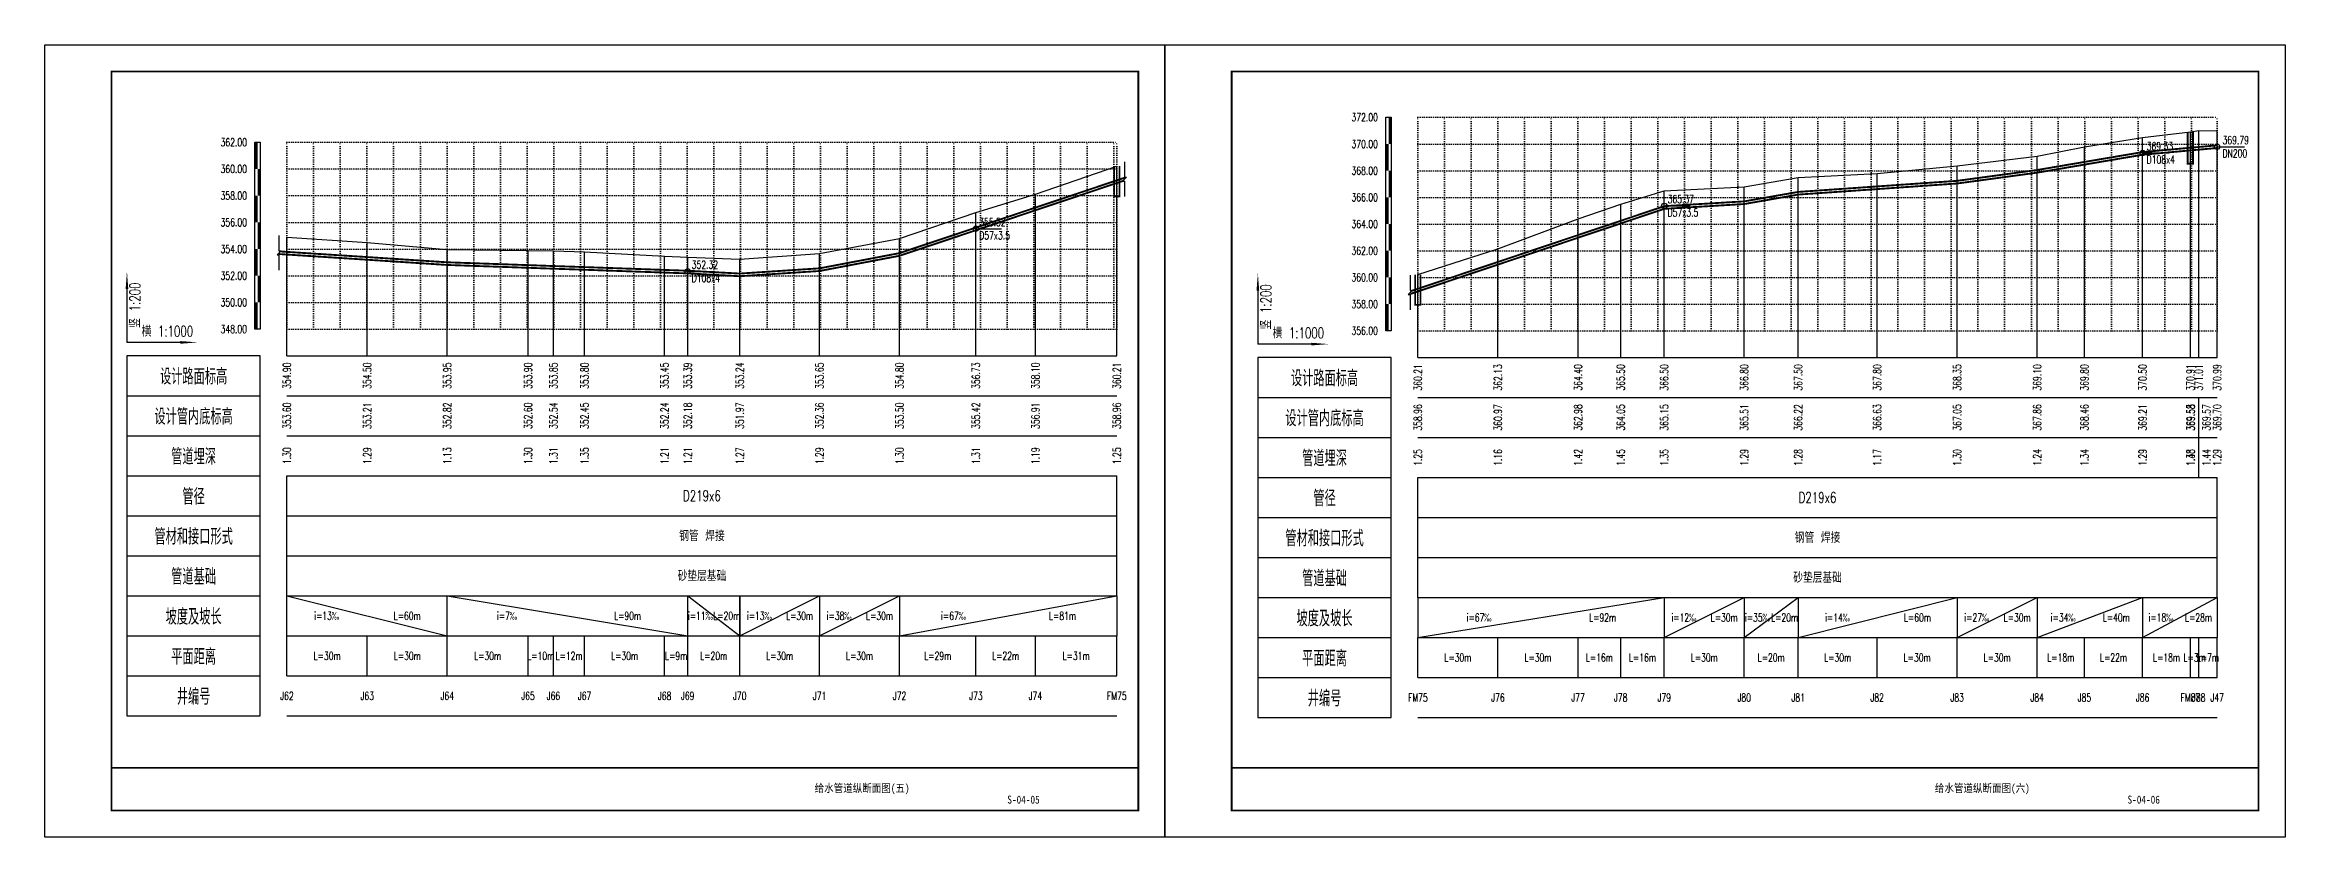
# Model space of a CAD drawing. Extents: x 566669 to 567929, y 3427063 to 3427212.
# Drawn here: x 567508.9 to 567928.9, y 3427063.1 to 3427211.6 of the extents above; entities that cross this region are included whole.
import ezdxf
from ezdxf.enums import TextEntityAlignment as Align

# ---------------------------------------------------------------- set-up
doc = ezdxf.new("R2010")
doc.units = 0
doc.header["$LTSCALE"] = 10
doc.linetypes.add('CENTER', pattern=[50.8, 31.75, -6.35, 6.35, -6.35])
doc.linetypes.add('DOT', pattern=[6.35, 0, -6.35])
doc.layers.get('0').update_dxf_attribs({"linetype": 'CONTINUOUS'})
for name, color, linetype in [('0-BZ', 7, 'CONTINUOUS'), ('0-TK', 7, 'CONTINUOUS'), ('DMZBWG', 8, 'DOT'), ('GPSCOMMON', 7, 'CONTINUOUS'), ('hy_dm_gs_subpipe', 7, 'CONTINUOUS'), ('hydm_common_pipe', 7, 'CONTINUOUS'), ('hydm_gs_natureline', 7, 'CONTINUOUS'), ('hydm_gs_pipe', 7, 'CONTINUOUS'), ('hydm_gs_well', 7, 'CONTINUOUS')]:
    doc.layers.add(name, color=color, linetype=linetype)
doc.styles.add('-宋体', font='', dxfattribs={"width": 0.75})
doc.styles.add('GPSHZ', font='txt.shx', dxfattribs={"width": 0.8, "bigfont": 'hztxt.shx'})
doc.styles.get('-宋体').set_extended_font_data('SimSun')

# ---------------------------------------------------------------- blocks, each defined once
blk = doc.blocks.new('dafgdahgsdfh')
at = {"layer": '0-TK'}
blk.add_lwpolyline([(43209.45, 121009.57), (43419.45, 121009.57), (43419.45, 120861.07), (43209.45, 120861.07)], close=True, dxfattribs=at)
blk = doc.blocks.new('hygx_gszdtablehead44')
at = {"layer": 'GPSCOMMON'}
for p, q in [((0, 135), (0, 0)), ((50, 135), (0, 135)), ((50, 0), (50, 135)), ((0, 120), (50, 120)), ((0, 105), (50, 105)), ((0, 90), (50, 90)), ((0, 75), (50, 75)), ((0, 60), (50, 60)), ((0, 45), (50, 45)), ((0, 30), (50, 30)), ((0, 15), (50, 15)), ((0, 0), (50, 0)), ((0, 0), (50, 0))]:
    blk.add_line(p, q, dxfattribs=at)
at = {"layer": 'GPSCOMMON', "style": 'GPSHZ', "width": 0.7}
for s, p in [('设计路面标高', (25, 127.5)), ('设计管内底标高', (25, 112.5)), ('管道埋深', (25, 97.5)), ('管径', (25, 82.5)), ('管材和接口形式', (25, 67.5)), ('管道基础', (25, 52.5)), ('坡度及坡长', (25, 37.5)), ('平面距离', (25, 22.5)), ('井编号', (25, 7.5))]:
    blk.add_text(s, height=6, dxfattribs=at).set_placement(p, align=Align.MIDDLE)
blk = doc.blocks.new('swyg')
at = {"linetype": 'Continuous'}
blk.add_circle((0, 0), 1, dxfattribs=at)
blk = doc.blocks.new('hygx_gszdtablehead45')
at = {"layer": 'GPSCOMMON'}
for p, q in [((0, 135), (0, 0)), ((50, 135), (0, 135)), ((50, 0), (50, 135)), ((0, 120), (50, 120)), ((0, 105), (50, 105)), ((0, 90), (50, 90)), ((0, 75), (50, 75)), ((0, 60), (50, 60)), ((0, 45), (50, 45)), ((0, 30), (50, 30)), ((0, 15), (50, 15)), ((0, 0), (50, 0)), ((0, 0), (50, 0))]:
    blk.add_line(p, q, dxfattribs=at)
at = {"layer": 'GPSCOMMON', "style": 'GPSHZ', "width": 0.7}
for s, p in [('设计路面标高', (25, 127.5)), ('设计管内底标高', (25, 112.5)), ('管道埋深', (25, 97.5)), ('管径', (25, 82.5)), ('管材和接口形式', (25, 67.5)), ('管道基础', (25, 52.5)), ('坡度及坡长', (25, 37.5)), ('平面距离', (25, 22.5)), ('井编号', (25, 7.5))]:
    blk.add_text(s, height=6, dxfattribs=at).set_placement(p, align=Align.MIDDLE)
blk = doc.blocks.new('SWYGXX')
at = {"color": 0}
blk.add_circle((0, 0), 1, dxfattribs=at)

msp = doc.modelspace()

# ---------------------------------------------------------------- linework, layer by layer
at = {"layer": '0-TK', "const_width": 0.35}
for points in [[(567713.85, 3427068.12), (567521.35, 3427068.12), (567521.35, 3427206.62), (567713.85, 3427206.62)], [(567521.35, 3427206.62), (567713.85, 3427206.62), (567713.85, 3427076.12), (567521.35, 3427076.12)], [(567713.85, 3427068.12), (567521.35, 3427068.12), (567521.35, 3427206.62), (567713.85, 3427206.62)], [(567521.35, 3427206.62), (567713.85, 3427206.62), (567713.85, 3427076.12), (567521.35, 3427076.12)], [(567923.85, 3427068.12), (567731.35, 3427068.12), (567731.35, 3427206.62), (567923.85, 3427206.62)], [(567731.35, 3427206.62), (567923.85, 3427206.62), (567923.85, 3427076.12), (567731.35, 3427076.12)]]:
    msp.add_lwpolyline(points, close=True, dxfattribs=at)
at = {"layer": 'DMZBWG', "ltscale": 0.005}
for p, q in [((567766.26, 3427198.03), (567916.1, 3427198.03)), ((567766.26, 3427158.03), (567766.26, 3427198.03)), ((567771.26, 3427158.03), (567771.26, 3427198.03)), ((567776.26, 3427158.03), (567776.26, 3427198.03)), ((567781.26, 3427158.03), (567781.26, 3427198.03)), ((567786.26, 3427158.03), (567786.26, 3427198.03)), ((567791.26, 3427158.03), (567791.26, 3427198.03)), ((567796.26, 3427158.03), (567796.26, 3427198.03)), ((567801.26, 3427158.03), (567801.26, 3427198.03)), ((567806.26, 3427158.03), (567806.26, 3427198.03)), ((567811.26, 3427158.03), (567811.26, 3427198.03)), ((567816.26, 3427158.03), (567816.26, 3427198.03)), ((567821.26, 3427158.03), (567821.26, 3427198.03)), ((567826.26, 3427158.03), (567826.26, 3427198.03)), ((567831.26, 3427158.03), (567831.26, 3427198.03)), ((567836.26, 3427158.03), (567836.26, 3427198.03)), ((567841.26, 3427158.03), (567841.26, 3427198.03)), ((567846.26, 3427158.03), (567846.26, 3427198.03)), ((567851.26, 3427158.03), (567851.26, 3427198.03)), ((567856.26, 3427158.03), (567856.26, 3427198.03)), ((567861.26, 3427158.03), (567861.26, 3427198.03)), ((567866.26, 3427158.03), (567866.26, 3427198.03)), ((567871.26, 3427158.03), (567871.26, 3427198.03)), ((567876.26, 3427158.03), (567876.26, 3427198.03)), ((567881.26, 3427158.03), (567881.26, 3427198.03)), ((567886.26, 3427158.03), (567886.26, 3427198.03)), ((567891.26, 3427158.03), (567891.26, 3427198.03)), ((567896.26, 3427158.03), (567896.26, 3427198.03)), ((567901.26, 3427158.03), (567901.26, 3427198.03)), ((567906.26, 3427158.03), (567906.26, 3427198.03)), ((567911.26, 3427158.03), (567911.26, 3427198.03)), ((567916.1, 3427158.03), (567916.1, 3427198.03)), ((567554.25, 3427193.35), (567709.82, 3427193.35)), ((567554.25, 3427158.35), (567554.25, 3427193.35)), ((567559.25, 3427158.35), (567559.25, 3427193.35)), ((567564.25, 3427158.35), (567564.25, 3427193.35)), ((567569.25, 3427158.35), (567569.25, 3427193.35)), ((567574.25, 3427158.35), (567574.25, 3427193.35)), ((567579.25, 3427158.35), (567579.25, 3427193.35)), ((567584.25, 3427158.35), (567584.25, 3427193.35)), ((567589.25, 3427158.35), (567589.25, 3427193.35)), ((567594.25, 3427158.35), (567594.25, 3427193.35)), ((567599.25, 3427158.35), (567599.25, 3427193.35)), ((567604.25, 3427158.35), (567604.25, 3427193.35)), ((567609.25, 3427158.35), (567609.25, 3427193.35)), ((567614.25, 3427158.35), (567614.25, 3427193.35)), ((567619.25, 3427158.35), (567619.25, 3427193.35)), ((567624.25, 3427158.35), (567624.25, 3427193.35)), ((567629.25, 3427158.35), (567629.25, 3427193.35)), ((567634.25, 3427158.35), (567634.25, 3427193.35)), ((567639.25, 3427158.35), (567639.25, 3427193.35)), ((567644.25, 3427158.35), (567644.25, 3427193.35)), ((567649.25, 3427158.35), (567649.25, 3427193.35)), ((567654.25, 3427158.35), (567654.25, 3427193.35)), ((567659.25, 3427158.35), (567659.25, 3427193.35)), ((567664.25, 3427158.35), (567664.25, 3427193.35)), ((567669.25, 3427158.35), (567669.25, 3427193.35)), ((567674.25, 3427158.35), (567674.25, 3427193.35)), ((567679.25, 3427158.35), (567679.25, 3427193.35)), ((567684.25, 3427158.35), (567684.25, 3427193.35)), ((567689.25, 3427158.35), (567689.25, 3427193.35)), ((567694.25, 3427158.35), (567694.25, 3427193.35)), ((567699.25, 3427158.35), (567699.25, 3427193.35)), ((567704.25, 3427158.35), (567704.25, 3427193.35)), ((567709.25, 3427158.35), (567709.25, 3427193.35)), ((567709.82, 3427158.35), (567709.82, 3427193.35)), ((567766.26, 3427193.03), (567916.1, 3427193.03)), ((567554.25, 3427188.35), (567709.82, 3427188.35)), ((567766.26, 3427188.03), (567916.1, 3427188.03)), ((567554.25, 3427183.35), (567709.82, 3427183.35)), ((567766.26, 3427183.03), (567916.1, 3427183.03)), ((567554.25, 3427178.35), (567709.82, 3427178.35)), ((567766.26, 3427178.03), (567916.1, 3427178.03)), ((567554.25, 3427173.35), (567709.82, 3427173.35)), ((567766.26, 3427173.03), (567916.1, 3427173.03)), ((567554.25, 3427168.35), (567709.82, 3427168.35)), ((567766.26, 3427168.03), (567916.1, 3427168.03)), ((567554.25, 3427163.35), (567709.82, 3427163.35)), ((567766.26, 3427163.03), (567916.1, 3427163.03)), ((567554.25, 3427158.35), (567709.82, 3427158.35)), ((567766.26, 3427158.03), (567916.1, 3427158.03))]:
    msp.add_line(p, q, dxfattribs=at)
at = {"layer": 'GPSCOMMON'}
for points in [[(567508.85, 3427211.62), (567718.85, 3427211.62), (567718.85, 3427063.12), (567508.85, 3427063.12)], [(567718.85, 3427211.62), (567928.85, 3427211.62), (567928.85, 3427063.12), (567718.85, 3427063.12)]]:
    msp.add_lwpolyline(points, close=True, dxfattribs=at)
at = {"layer": 'hy_dm_gs_subpipe'}
for points in [[(567916.1, 3427192.51), (567921.22, 3427192.51)], [(567902.13, 3427191.36), (567907.04, 3427191.36)], [(567812.45, 3427181.45), (567817.24, 3427181.45)], [(567683.41, 3427177.16), (567688.19, 3427177.16)], [(567629.37, 3427169.16), (567634.28, 3427169.16)]]:
    msp.add_lwpolyline(points, dxfattribs=at)
at = {"layer": 'hy_dm_gs_subpipe', "color": 1, "const_width": 0.35}
msp.add_lwpolyline([(567812.45, 3427181.45), (567812.45, 3427181.38)], dxfattribs=at)
at = {"layer": 'hydm_common_pipe'}
for p, q in [((567554.25, 3427153.35), (567709.82, 3427153.35)), ((567766.26, 3427153.03), (567916.1, 3427153.03)), ((567554.25, 3427145.85), (567709.82, 3427145.85)), ((567766.26, 3427145.53), (567916.1, 3427145.53)), ((567554.25, 3427138.35), (567709.82, 3427138.35)), ((567766.26, 3427138.03), (567916.1, 3427138.03)), ((567554.25, 3427130.85), (567709.82, 3427130.85)), ((567766.26, 3427130.53), (567916.1, 3427130.53)), ((567554.25, 3427123.35), (567709.82, 3427123.35)), ((567766.26, 3427123.03), (567916.1, 3427123.03)), ((567554.25, 3427115.85), (567709.82, 3427115.85)), ((567766.26, 3427115.53), (567916.1, 3427115.53)), ((567554.25, 3427108.35), (567709.82, 3427108.35)), ((567766.26, 3427108.03), (567916.1, 3427108.03)), ((567554.25, 3427100.85), (567709.82, 3427100.85)), ((567766.26, 3427100.53), (567916.1, 3427100.53)), ((567554.25, 3427093.35), (567709.82, 3427093.35)), ((567766.26, 3427093.03), (567916.1, 3427093.03)), ((567554.25, 3427085.85), (567709.82, 3427085.85)), ((567766.26, 3427085.53), (567916.1, 3427085.53))]:
    msp.add_line(p, q, dxfattribs=at)
for points in [[(567760.26, 3427158.03), (567760.26, 3427198.03), (567761.26, 3427198.03), (567761.26, 3427158.03), (567760.26, 3427158.03)], [(567548.25, 3427158.35), (567548.25, 3427193.35), (567549.25, 3427193.35), (567549.25, 3427158.35), (567548.25, 3427158.35)], [(567524.25, 3427165.85), (567524.25, 3427155.85)], [(567736.26, 3427165.53), (567736.26, 3427155.53)], [(567534.25, 3427155.85), (567524.25, 3427155.85)], [(567746.26, 3427155.53), (567736.26, 3427155.53)], [(567912.64, 3427138.03), (567912.64, 3427145.53)], [(567912.64, 3427130.53), (567912.64, 3427138.03)], [(567554.25, 3427123.35), (567554.25, 3427130.85)], [(567709.82, 3427123.35), (567709.82, 3427130.85)], [(567766.26, 3427123.03), (567766.26, 3427130.53)], [(567916.1, 3427123.03), (567916.1, 3427130.53)], [(567554.25, 3427115.85), (567554.25, 3427123.35)], [(567709.82, 3427115.85), (567709.82, 3427123.35)], [(567766.26, 3427115.53), (567766.26, 3427123.03)], [(567916.1, 3427115.53), (567916.1, 3427123.03)], [(567554.25, 3427108.35), (567554.25, 3427115.85)], [(567709.82, 3427108.35), (567709.82, 3427115.85)], [(567766.26, 3427108.03), (567766.26, 3427115.53)], [(567916.1, 3427108.03), (567916.1, 3427115.53)], [(567554.25, 3427100.85), (567554.25, 3427108.35), (567584.31, 3427100.85), (567584.31, 3427108.35)], [(567584.31, 3427100.85), (567584.31, 3427108.35), (567629.37, 3427100.85), (567629.37, 3427108.35)], [(567629.37, 3427100.85), (567629.37, 3427108.35), (567639.13, 3427100.85), (567639.13, 3427108.35)], [(567639.13, 3427108.35), (567639.13, 3427100.85), (567654.09, 3427108.35), (567654.09, 3427100.85)], [(567654.09, 3427108.35), (567654.09, 3427100.85), (567669.09, 3427108.35), (567669.09, 3427100.85)], [(567669.09, 3427108.35), (567669.09, 3427100.85), (567709.82, 3427108.35), (567709.82, 3427100.85)], [(567766.26, 3427108.03), (567766.26, 3427100.53), (567812.45, 3427108.03), (567812.45, 3427100.53)], [(567812.45, 3427108.03), (567812.45, 3427100.53), (567827.44, 3427108.03), (567827.44, 3427100.53)], [(567827.44, 3427108.03), (567827.44, 3427100.53), (567837.55, 3427108.03), (567837.55, 3427100.53)], [(567837.55, 3427108.03), (567837.55, 3427100.53), (567867.36, 3427108.03), (567867.36, 3427100.53)], [(567867.36, 3427108.03), (567867.36, 3427100.53), (567882.36, 3427108.03), (567882.36, 3427100.53)], [(567882.36, 3427108.03), (567882.36, 3427100.53), (567902.13, 3427108.03), (567902.13, 3427100.53)], [(567902.13, 3427108.03), (567902.13, 3427100.53), (567916.1, 3427108.03), (567916.1, 3427100.53)], [(567554.25, 3427093.35), (567554.25, 3427100.85)], [(567569.3, 3427093.35), (567569.3, 3427100.85)], [(567569.3, 3427093.35), (567569.3, 3427100.85)], [(567584.31, 3427093.35), (567584.31, 3427100.85)], [(567584.31, 3427093.35), (567584.31, 3427100.85)], [(567599.44, 3427093.35), (567599.44, 3427100.85)], [(567599.44, 3427093.35), (567599.44, 3427100.85)], [(567604.2, 3427093.35), (567604.2, 3427100.85)], [(567604.2, 3427093.35), (567604.2, 3427100.85)], [(567610.05, 3427093.35), (567610.05, 3427100.85)], [(567610.05, 3427093.35), (567610.05, 3427100.85)], [(567625.05, 3427093.35), (567625.05, 3427100.85)], [(567625.05, 3427093.35), (567625.05, 3427100.85)], [(567629.37, 3427093.35), (567629.37, 3427100.85)], [(567629.37, 3427093.35), (567629.37, 3427100.85)], [(567639.13, 3427093.35), (567639.13, 3427100.85)], [(567639.13, 3427093.35), (567639.13, 3427100.85)], [(567654.09, 3427093.35), (567654.09, 3427100.85)], [(567654.09, 3427093.35), (567654.09, 3427100.85)], [(567669.09, 3427093.35), (567669.09, 3427100.85)], [(567669.09, 3427093.35), (567669.09, 3427100.85)], [(567683.41, 3427093.35), (567683.41, 3427100.85)], [(567683.41, 3427093.35), (567683.41, 3427100.85)], [(567694.56, 3427093.35), (567694.56, 3427100.85)], [(567694.56, 3427093.35), (567694.56, 3427100.85)], [(567709.82, 3427093.35), (567709.82, 3427100.85)], [(567766.26, 3427093.03), (567766.26, 3427100.53)], [(567781.27, 3427093.03), (567781.27, 3427100.53)], [(567781.27, 3427093.03), (567781.27, 3427100.53)], [(567796.28, 3427093.03), (567796.28, 3427100.53)], [(567796.28, 3427093.03), (567796.28, 3427100.53)], [(567804.28, 3427093.03), (567804.28, 3427100.53)], [(567804.28, 3427093.03), (567804.28, 3427100.53)], [(567812.45, 3427093.03), (567812.45, 3427100.53)], [(567812.45, 3427093.03), (567812.45, 3427100.53)], [(567827.44, 3427093.03), (567827.44, 3427100.53)], [(567827.44, 3427093.03), (567827.44, 3427100.53)], [(567837.55, 3427093.03), (567837.55, 3427100.53)], [(567837.55, 3427093.03), (567837.55, 3427100.53)], [(567852.36, 3427093.03), (567852.36, 3427100.53)], [(567852.36, 3427093.03), (567852.36, 3427100.53)], [(567867.36, 3427093.03), (567867.36, 3427100.53)], [(567867.36, 3427093.03), (567867.36, 3427100.53)], [(567882.36, 3427093.03), (567882.36, 3427100.53)], [(567882.36, 3427093.03), (567882.36, 3427100.53)], [(567891.22, 3427093.03), (567891.22, 3427100.53)], [(567891.22, 3427093.03), (567891.22, 3427100.53)], [(567902.13, 3427093.03), (567902.13, 3427100.53)], [(567902.13, 3427093.03), (567902.13, 3427100.53)], [(567911.08, 3427093.03), (567911.08, 3427100.53)], [(567911.08, 3427093.03), (567911.08, 3427100.53)], [(567912.64, 3427093.03), (567912.64, 3427100.53)], [(567912.64, 3427093.03), (567912.64, 3427100.53)], [(567916.1, 3427093.03), (567916.1, 3427100.53)]]:
    msp.add_lwpolyline(points, dxfattribs=at)
at = {"layer": 'hydm_common_pipe', "const_width": 0.5}
for points in [[(567761.01, 3427193.03), (567761.01, 3427198.03)], [(567548.5, 3427188.35), (567548.5, 3427193.35)], [(567760.51, 3427188.03), (567760.51, 3427193.03)], [(567549, 3427183.35), (567549, 3427188.35)], [(567761.01, 3427183.03), (567761.01, 3427188.03)], [(567548.5, 3427178.35), (567548.5, 3427183.35)], [(567760.51, 3427178.03), (567760.51, 3427183.03)], [(567549, 3427173.35), (567549, 3427178.35)], [(567761.01, 3427173.03), (567761.01, 3427178.03)], [(567548.5, 3427168.35), (567548.5, 3427173.35)], [(567760.51, 3427168.03), (567760.51, 3427173.03)], [(567549, 3427163.35), (567549, 3427168.35)], [(567761.01, 3427163.03), (567761.01, 3427168.03)], [(567548.5, 3427158.35), (567548.5, 3427163.35)], [(567760.51, 3427158.03), (567760.51, 3427163.03)]]:
    msp.add_lwpolyline(points, dxfattribs=at)
at = {"layer": 'hydm_common_pipe'}
for points in [[(567524.25, 3427165.85, 0.5, 0, 0), (567524.25, 3427169.19, 0, 0, 0)], [(567736.26, 3427165.53, 0.5, 0, 0), (567736.26, 3427168.87, 0, 0, 0)], [(567534.25, 3427155.85, 0.5, 0, 0), (567537.58, 3427155.85, 0, 0, 0)], [(567746.26, 3427155.53, 0.5, 0, 0), (567749.59, 3427155.53, 0, 0, 0)]]:
    msp.add_lwpolyline(points, format="xyseb", dxfattribs=at)
at = {"layer": 'hydm_gs_natureline', "color": 7, "linetype": 'Continuous'}
for points in [[(567766.26, 3427168.56), (567781.27, 3427173.36), (567796.28, 3427179.03), (567804.28, 3427181.78), (567812.45, 3427184.28), (567827.44, 3427185.03), (567837.55, 3427186.78), (567852.36, 3427187.53), (567867.36, 3427188.91), (567882.36, 3427190.78), (567891.22, 3427192.53), (567902.13, 3427194.28), (567911.08, 3427195.31), (567912.64, 3427195.56), (567916.1, 3427195.51)], [(567554.25, 3427175.6), (567569.3, 3427174.6), (567584.31, 3427173.23), (567599.44, 3427173.1), (567604.2, 3427172.98), (567610.05, 3427172.85), (567625.05, 3427171.98), (567629.37, 3427171.83), (567639.13, 3427171.45), (567654.09, 3427172.48), (567669.09, 3427175.35), (567683.41, 3427180.18), (567694.56, 3427183.6), (567709.82, 3427188.88)]]:
    msp.add_lwpolyline(points, dxfattribs=at)
at = {"layer": 'hydm_gs_pipe', "color": 1, "linetype": 'Continuous', "const_width": 0.35}
for points in [[(567891.22, 3427189.67), (567902.13, 3427191.52)], [(567902.13, 3427191.52), (567911.08, 3427192.33)], [(567902.13, 3427191.02), (567911.08, 3427191.83)], [(567911.08, 3427192.33), (567912.64, 3427192.47)], [(567911.08, 3427191.83), (567912.64, 3427191.97)], [(567912.64, 3427192.47), (567916.1, 3427192.78)], [(567912.64, 3427191.97), (567916.1, 3427192.28)], [(567867.36, 3427186.13), (567882.36, 3427188.16)], [(567867.36, 3427185.63), (567882.36, 3427187.66)], [(567882.36, 3427188.16), (567891.22, 3427189.67)], [(567882.36, 3427187.66), (567891.22, 3427189.17)], [(567891.22, 3427189.17), (567902.13, 3427191.02)], [(567694.56, 3427181.11), (567709.82, 3427186.22)], [(567694.56, 3427180.61), (567709.82, 3427185.72)], [(567709.82, 3427186.22), (567711.25, 3427186.7)], [(567709.82, 3427185.72), (567711.25, 3427186.2)], [(567827.44, 3427182.28), (567837.55, 3427184.05)], [(567827.44, 3427181.78), (567837.55, 3427183.55)], [(567837.55, 3427184.05), (567852.36, 3427185.08)], [(567837.55, 3427183.55), (567852.36, 3427184.58)], [(567852.36, 3427185.08), (567867.36, 3427186.13)], [(567852.36, 3427184.58), (567867.36, 3427185.63)], [(567683.41, 3427177.37), (567694.56, 3427181.11)], [(567683.41, 3427176.87), (567694.56, 3427180.61)], [(567804.28, 3427178.64), (567812.45, 3427181.38)], [(567804.28, 3427178.14), (567812.45, 3427180.88)], [(567812.45, 3427181.38), (567827.44, 3427182.28)], [(567812.45, 3427180.88), (567827.44, 3427181.78)], [(567669.09, 3427172.58), (567683.41, 3427177.37)], [(567669.09, 3427172.08), (567683.41, 3427176.87)], [(567781.27, 3427170.93), (567796.28, 3427175.96)], [(567781.27, 3427170.43), (567796.28, 3427175.46)], [(567796.28, 3427175.96), (567804.28, 3427178.64)], [(567796.28, 3427175.46), (567804.28, 3427178.14)], [(567554.25, 3427172.81), (567552.75, 3427172.91)], [(567554.25, 3427172.31), (567552.75, 3427172.41)], [(567554.25, 3427172.81), (567569.3, 3427171.84)], [(567554.25, 3427172.31), (567569.3, 3427171.34)], [(567569.3, 3427171.84), (567584.31, 3427170.86)], [(567569.3, 3427171.34), (567584.31, 3427170.36)], [(567584.31, 3427170.86), (567599.44, 3427170.33)], [(567654.09, 3427169.73), (567669.09, 3427172.58)], [(567654.09, 3427169.23), (567669.09, 3427172.08)], [(567766.26, 3427165.9), (567781.27, 3427170.93)], [(567766.26, 3427165.4), (567781.27, 3427170.43)], [(567584.31, 3427170.36), (567599.44, 3427169.83)], [(567599.44, 3427170.33), (567604.2, 3427170.16)], [(567599.44, 3427169.83), (567604.2, 3427169.66)], [(567604.2, 3427170.16), (567610.05, 3427169.96)], [(567604.2, 3427169.66), (567610.05, 3427169.46)], [(567610.05, 3427169.96), (567625.05, 3427169.43)], [(567610.05, 3427169.46), (567625.05, 3427168.93)], [(567625.05, 3427169.43), (567629.37, 3427169.28)], [(567625.05, 3427168.93), (567629.37, 3427168.78)], [(567629.37, 3427169.28), (567639.13, 3427168.75)], [(567629.37, 3427168.78), (567639.13, 3427168.25)], [(567639.13, 3427168.75), (567654.09, 3427169.73)], [(567639.13, 3427168.25), (567654.09, 3427169.23)], [(567766.26, 3427165.9), (567764.84, 3427165.43)], [(567766.26, 3427165.4), (567764.84, 3427164.93)]]:
    msp.add_lwpolyline(points, dxfattribs=at)
at = {"layer": 'hydm_gs_pipe', "color": 7, "lineweight": -3}
for points in [[(567711.25, 3427189.7), (567711.25, 3427186.82), (567711.62, 3427186.82), (567710.87, 3427186.07), (567711.25, 3427186.07), (567711.25, 3427183.2)], [(567552.75, 3427175.91), (567552.75, 3427173.04), (567553.13, 3427173.04), (567552.38, 3427172.29), (567552.75, 3427172.29), (567552.75, 3427169.41)], [(567764.84, 3427168.43), (567764.84, 3427165.55), (567765.21, 3427165.55), (567764.46, 3427164.8), (567764.84, 3427164.8), (567764.84, 3427161.93)]]:
    msp.add_lwpolyline(points, dxfattribs=at)
at = {"layer": 'hydm_gs_well', "color": 7, "linetype": 'CENTER'}
for points in [[(567891.22, 3427153.03), (567891.22, 3427192.53)], [(567902.13, 3427153.03), (567902.13, 3427194.28)], [(567911.08, 3427153.03), (567911.08, 3427195.31)], [(567912.64, 3427153.03), (567912.64, 3427195.56)], [(567916.1, 3427153.03), (567916.1, 3427195.51)], [(567709.82, 3427153.35), (567709.82, 3427188.88)], [(567852.36, 3427153.03), (567852.36, 3427187.53)], [(567867.36, 3427153.03), (567867.36, 3427188.91)], [(567882.36, 3427153.03), (567882.36, 3427190.78)], [(567694.56, 3427153.35), (567694.56, 3427183.6)], [(567812.45, 3427153.03), (567812.45, 3427184.28)], [(567827.44, 3427153.03), (567827.44, 3427185.03)], [(567837.55, 3427153.03), (567837.55, 3427186.78)], [(567683.41, 3427153.35), (567683.41, 3427180.18)], [(567796.28, 3427153.03), (567796.28, 3427179.03)], [(567804.28, 3427153.03), (567804.28, 3427181.78)], [(567554.25, 3427153.35), (567554.25, 3427175.6)], [(567669.09, 3427153.35), (567669.09, 3427175.35)], [(567569.3, 3427153.35), (567569.3, 3427174.6)], [(567584.31, 3427153.35), (567584.31, 3427173.23)], [(567599.44, 3427153.35), (567599.44, 3427173.1)], [(567604.2, 3427153.35), (567604.2, 3427172.98)], [(567610.05, 3427153.35), (567610.05, 3427172.85)], [(567625.05, 3427153.35), (567625.05, 3427171.98)], [(567629.37, 3427153.35), (567629.37, 3427171.83)], [(567639.13, 3427153.35), (567639.13, 3427171.45)], [(567654.09, 3427153.35), (567654.09, 3427172.48)], [(567781.27, 3427153.03), (567781.27, 3427173.36)], [(567766.26, 3427153.03), (567766.26, 3427168.56)]]:
    msp.add_lwpolyline(points, dxfattribs=at)
at = {"layer": 'hydm_gs_well', "color": 7, "linetype": 'Continuous', "const_width": 0.35}
for points in [[(567910.58, 3427195.31), (567910.58, 3427189.33), (567911.58, 3427189.33), (567911.58, 3427195.31)], [(567709.32, 3427188.88), (567709.32, 3427183.22), (567710.32, 3427183.22), (567710.32, 3427188.88)], [(567765.76, 3427168.56), (567765.76, 3427162.9), (567766.76, 3427162.9), (567766.76, 3427168.56)]]:
    msp.add_lwpolyline(points, dxfattribs=at)

# ---------------------------------------------------------------- block references
at = {"layer": 'GPSCOMMON'}
for p in [(524299.4, 3306202.05), (524509.4, 3306202.05)]:
    msp.add_blockref('dafgdahgsdfh', p, dxfattribs=at)
at = {"layer": 'hy_dm_gs_subpipe', "xscale": 0.5, "yscale": 0.5}
for name, p in [('swyg', (567902.13, 3427191.36)), ('SWYGXX', (567916.1, 3427192.51)), ('swyg', (567812.45, 3427181.45)), ('swyg', (567683.41, 3427177.16)), ('swyg', (567629.37, 3427169.16))]:
    msp.add_blockref(name, p, dxfattribs=at)
at = {"layer": 'hydm_common_pipe', "xscale": 0.5, "yscale": 0.5, "zscale": 0.5}
for name, p in [('hygx_gszdtablehead44', (567524.25, 3427085.85)), ('hygx_gszdtablehead45', (567736.26, 3427085.53))]:
    msp.add_blockref(name, p, dxfattribs=at)

# ---------------------------------------------------------------- texts
at = {"layer": '0-BZ', "color": 0, "ltscale": 15, "style": '-宋体', "width": 0.85}
for s, p in [('给水管道纵断面图(五)', (567662.07, 3427072.24)), ('S-04-05', (567692.33, 3427070.16)), ('给水管道纵断面图(六)', (567872.07, 3427072.24)), ('S-04-06', (567902.33, 3427070.16))]:
    msp.add_text(s, height=1.5, rotation=359.9624, dxfattribs=at).set_placement(p, align=Align.MIDDLE)
at = {"layer": 'hy_dm_gs_subpipe', "style": 'GPSHZ', "width": 0.7}
for s, p in [('369.33', (567902.88, 3427191.86)), ('369.79', (567917.1, 3427193.01)), ('365.37', (567813.08, 3427181.95)), ('355.52', (567684.03, 3427177.66)), ('352.32', (567630.12, 3427169.66))]:
    msp.add_text(s, height=1.5, dxfattribs=at).set_placement(p)
for s, p in [('DN200', (567917.1, 3427192.01)), ('D108x4', (567902.88, 3427190.86)), ('D57x3.5', (567813.08, 3427180.95)), ('D57x3.5', (567684.03, 3427176.66)), ('D108x4', (567630.12, 3427168.66))]:
    msp.add_text(s, height=1.5, dxfattribs=at).set_placement(p, align=Align.TOP_LEFT)
at = {"layer": 'hydm_common_pipe', "style": 'GPSHZ', "width": 0.7}
for s, p in [('372.00', (567758.76, 3427198.03)), ('362.00', (567546.75, 3427193.35)), ('370.00', (567758.76, 3427193.03)), ('360.00', (567546.75, 3427188.35)), ('368.00', (567758.76, 3427188.03)), ('358.00', (567546.75, 3427183.35)), ('366.00', (567758.76, 3427183.03)), ('356.00', (567546.75, 3427178.35)), ('364.00', (567758.76, 3427178.03)), ('354.00', (567546.75, 3427173.35)), ('362.00', (567758.76, 3427173.03)), ('352.00', (567546.75, 3427168.35)), ('360.00', (567758.76, 3427168.03)), ('350.00', (567546.75, 3427163.35)), ('358.00', (567758.76, 3427163.03)), ('348.00', (567546.75, 3427158.35)), ('356.00', (567758.76, 3427158.03))]:
    msp.add_text(s, height=1.5, dxfattribs=at).set_placement(p, align=Align.MIDDLE_RIGHT)
for p in [(567524.75, 3427158.6), (567736.76, 3427158.28)]:
    msp.add_text('竖 1:200', height=2, rotation=90, dxfattribs=at).set_placement(p, align=Align.TOP_LEFT)
for p in [(567527, 3427156.35), (567739.01, 3427156.03)]:
    msp.add_text('横 1:1000', height=2, dxfattribs=at).set_placement(p, align=Align.BOTTOM_LEFT)
for s, p in [('354.90', (567554.25, 3427149.6)), ('354.50', (567569.3, 3427149.6)), ('353.95', (567584.31, 3427149.6)), ('353.90', (567599.44, 3427149.6)), ('353.85', (567604.2, 3427149.6)), ('353.80', (567610.05, 3427149.6)), ('353.45', (567625.05, 3427149.6)), ('353.39', (567629.37, 3427149.6)), ('353.24', (567639.13, 3427149.6)), ('353.65', (567654.09, 3427149.6)), ('354.80', (567669.09, 3427149.6)), ('356.73', (567683.41, 3427149.6)), ('358.10', (567694.56, 3427149.6)), ('360.21', (567709.82, 3427149.6)), ('360.21', (567766.26, 3427149.28)), ('362.13', (567781.27, 3427149.28)), ('364.40', (567796.28, 3427149.28)), ('365.50', (567804.28, 3427149.28)), ('366.50', (567812.45, 3427149.28)), ('366.80', (567827.44, 3427149.28)), ('367.50', (567837.55, 3427149.28)), ('367.80', (567852.36, 3427149.28)), ('368.35', (567867.36, 3427149.28)), ('369.10', (567882.36, 3427149.28)), ('369.80', (567891.22, 3427149.28)), ('370.50', (567902.13, 3427149.28)), ('370.91', (567911.08, 3427149.28)), ('371.01', (567912.64, 3427149.28)), ('370.99', (567916.1, 3427149.28)), ('353.60', (567554.25, 3427142.1)), ('353.21', (567569.3, 3427142.1)), ('352.82', (567584.31, 3427142.1)), ('352.60', (567599.44, 3427142.1)), ('352.54', (567604.2, 3427142.1)), ('352.45', (567610.05, 3427142.1)), ('352.24', (567625.05, 3427142.1)), ('352.18', (567629.37, 3427142.1)), ('351.97', (567639.13, 3427142.1)), ('352.36', (567654.09, 3427142.1)), ('353.50', (567669.09, 3427142.1)), ('355.42', (567683.41, 3427142.1)), ('356.91', (567694.56, 3427142.1)), ('358.96', (567709.82, 3427142.1)), ('358.96', (567766.26, 3427141.78)), ('360.97', (567781.27, 3427141.78)), ('362.98', (567796.28, 3427141.78)), ('364.05', (567804.28, 3427141.78)), ('365.15', (567812.45, 3427141.78)), ('365.51', (567827.44, 3427141.78)), ('366.22', (567837.55, 3427141.78)), ('366.63', (567852.36, 3427141.78)), ('367.05', (567867.36, 3427141.78)), ('367.86', (567882.36, 3427141.78)), ('368.46', (567891.22, 3427141.78)), ('369.21', (567902.13, 3427141.78)), ('369.53', (567911.08, 3427141.78)), ('369.58', (567911.19, 3427141.78)), ('369.57', (567914.09, 3427141.78)), ('369.70', (567916.1, 3427141.78)), ('1.30', (567554.25, 3427134.6)), ('1.29', (567569.3, 3427134.6)), ('1.13', (567584.31, 3427134.6)), ('1.30', (567599.44, 3427134.6)), ('1.31', (567604.2, 3427134.6)), ('1.35', (567610.05, 3427134.6)), ('1.21', (567625.05, 3427134.6)), ('1.21', (567629.37, 3427134.6)), ('1.27', (567639.13, 3427134.6)), ('1.29', (567654.09, 3427134.6)), ('1.30', (567669.09, 3427134.6)), ('1.31', (567683.41, 3427134.6)), ('1.19', (567694.56, 3427134.6)), ('1.25', (567709.82, 3427134.6)), ('1.25', (567766.26, 3427134.28)), ('1.16', (567781.27, 3427134.28)), ('1.42', (567796.28, 3427134.28)), ('1.45', (567804.28, 3427134.28)), ('1.35', (567812.45, 3427134.28)), ('1.29', (567827.44, 3427134.28)), ('1.28', (567837.55, 3427134.28)), ('1.17', (567852.36, 3427134.28)), ('1.30', (567867.36, 3427134.28)), ('1.24', (567882.36, 3427134.28)), ('1.34', (567891.22, 3427134.28)), ('1.29', (567902.13, 3427134.28)), ('1.38', (567911.08, 3427134.28)), ('1.43', (567911.19, 3427134.28)), ('1.44', (567914.09, 3427134.28)), ('1.29', (567916.1, 3427134.28))]:
    msp.add_text(s, height=1.5, rotation=90, dxfattribs=at).set_placement(p, align=Align.MIDDLE_CENTER)
for s, height, p in [('D219x6', 2, (567632.04, 3427127.1)), ('D219x6', 2, (567841.18, 3427126.78)), ('钢管 焊接', 2, (567632.04, 3427119.6)), ('钢管 焊接', 2, (567841.18, 3427119.28)), ('砂垫层基础', 2, (567632.04, 3427112.1)), ('砂垫层基础', 2, (567841.18, 3427111.78)), ('i=13‰', 1.5, (567561.76, 3427104.6)), ('L=60m', 1.5, (567576.79, 3427104.6)), ('i=7‰', 1.5, (567595.57, 3427104.6)), ('L=90m', 1.5, (567618.11, 3427104.6)), ('i=11‰', 1.5, (567631.81, 3427104.6)), ('L=20m', 1.5, (567636.69, 3427104.6)), ('i=13‰', 1.5, (567642.87, 3427104.6)), ('L=30m', 1.5, (567650.35, 3427104.6)), ('i=38‰', 1.5, (567657.84, 3427104.6)), ('L=30m', 1.5, (567665.34, 3427104.6)), ('i=67‰', 1.5, (567679.27, 3427104.6)), ('L=81m', 1.5, (567699.64, 3427104.6)), ('i=67‰', 1.5, (567777.81, 3427104.28)), ('L=92m', 1.5, (567800.9, 3427104.28)), ('i=12‰', 1.5, (567816.2, 3427104.28)), ('L=30m', 1.5, (567823.69, 3427104.28)), ('i=35‰', 1.5, (567829.97, 3427104.28)), ('L=20m', 1.5, (567835.02, 3427104.28)), ('i=14‰', 1.5, (567845, 3427104.28)), ('L=60m', 1.5, (567859.91, 3427104.28)), ('i=27‰', 1.5, (567871.11, 3427104.28)), ('L=30m', 1.5, (567878.61, 3427104.28)), ('i=34‰', 1.5, (567887.3, 3427104.28)), ('L=40m', 1.5, (567897.19, 3427104.28)), ('i=18‰', 1.5, (567905.63, 3427104.28)), ('L=28m', 1.5, (567912.61, 3427104.28)), ('L=30m', 1.5, (567561.78, 3427097.1)), ('L=30m', 1.5, (567576.81, 3427097.1)), ('L=30m', 1.5, (567591.87, 3427097.1)), ('L=10m', 1.5, (567601.82, 3427097.1)), ('L=12m', 1.5, (567607.13, 3427097.1)), ('L=30m', 1.5, (567617.55, 3427097.1)), ('L=9m', 1.5, (567627.21, 3427097.1)), ('L=20m', 1.5, (567634.25, 3427097.1)), ('L=30m', 1.5, (567646.61, 3427097.1)), ('L=30m', 1.5, (567661.59, 3427097.1)), ('L=29m', 1.5, (567676.25, 3427097.1)), ('L=22m', 1.5, (567688.98, 3427097.1)), ('L=31m', 1.5, (567702.19, 3427097.1)), ('L=30m', 1.5, (567773.76, 3427096.78)), ('L=30m', 1.5, (567788.77, 3427096.78)), ('L=16m', 1.5, (567800.28, 3427096.78)), ('L=16m', 1.5, (567808.37, 3427096.78)), ('L=30m', 1.5, (567819.95, 3427096.78)), ('L=20m', 1.5, (567832.5, 3427096.78)), ('L=30m', 1.5, (567844.96, 3427096.78)), ('L=30m', 1.5, (567859.86, 3427096.78)), ('L=30m', 1.5, (567874.86, 3427096.78)), ('L=18m', 1.5, (567886.79, 3427096.78)), ('L=22m', 1.5, (567896.68, 3427096.78)), ('L=18m', 1.5, (567906.61, 3427096.78)), ('L=3m', 1.5, (567911.86, 3427096.78)), ('L=7m', 1.5, (567914.37, 3427096.78)), ('J62', 1.5, (567554.25, 3427089.6)), ('J63', 1.5, (567569.3, 3427089.6)), ('J64', 1.5, (567584.31, 3427089.6)), ('J65', 1.5, (567599.44, 3427089.6)), ('J66', 1.5, (567604.2, 3427089.6)), ('J67', 1.5, (567610.05, 3427089.6)), ('J68', 1.5, (567625.05, 3427089.6)), ('J69', 1.5, (567629.37, 3427089.6)), ('J70', 1.5, (567639.13, 3427089.6)), ('J71', 1.5, (567654.09, 3427089.6)), ('J72', 1.5, (567669.09, 3427089.6)), ('J73', 1.5, (567683.41, 3427089.6)), ('J74', 1.5, (567694.56, 3427089.6)), ('FM75', 1.5, (567709.82, 3427089.6)), ('FM75', 1.5, (567766.26, 3427089.28)), ('J76', 1.5, (567781.27, 3427089.28)), ('J77', 1.5, (567796.28, 3427089.28)), ('J78', 1.5, (567804.28, 3427089.28)), ('J79', 1.5, (567812.45, 3427089.28)), ('J80', 1.5, (567827.44, 3427089.28)), ('J81', 1.5, (567837.55, 3427089.28)), ('J82', 1.5, (567852.36, 3427089.28)), ('J83', 1.5, (567867.36, 3427089.28)), ('J84', 1.5, (567882.36, 3427089.28)), ('J85', 1.5, (567891.22, 3427089.28)), ('J86', 1.5, (567902.13, 3427089.28)), ('FM87', 1.5, (567911.08, 3427089.28)), ('J88', 1.5, (567912.64, 3427089.28)), ('J47', 1.5, (567916.1, 3427089.28))]:
    msp.add_text(s, height=height, dxfattribs=at).set_placement(p, align=Align.MIDDLE_CENTER)

doc.saveas('drawing.dxf')
